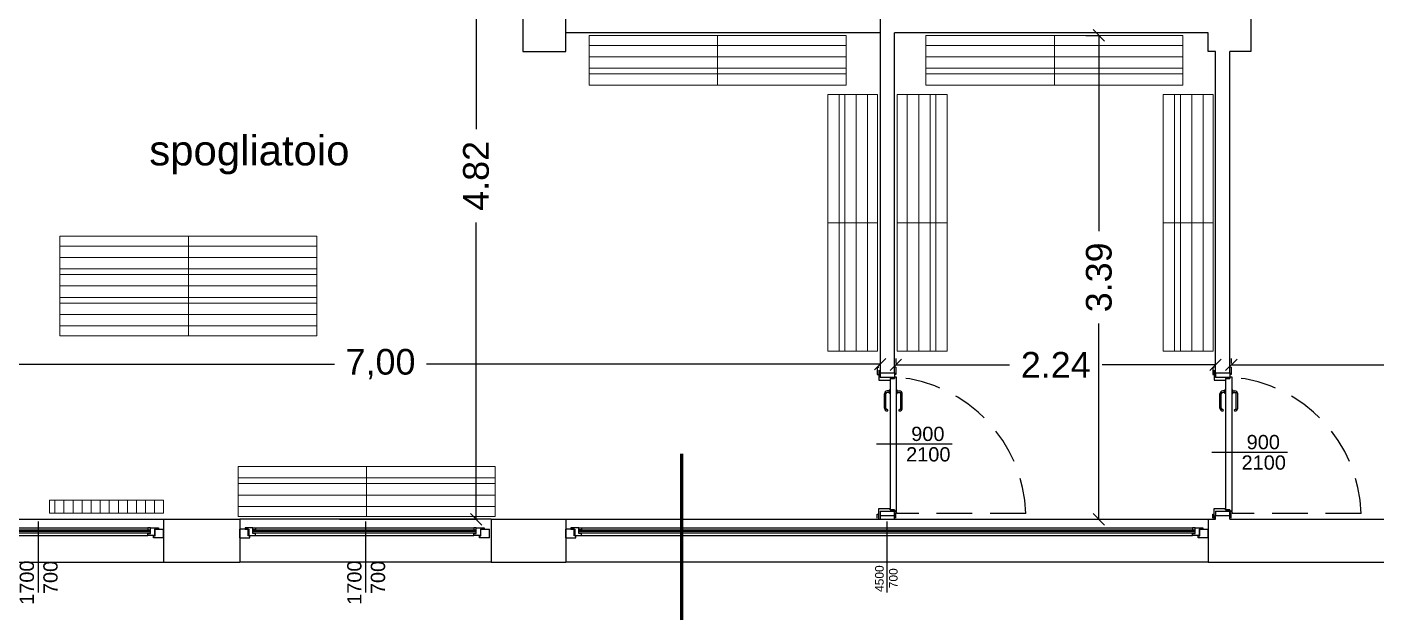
# Model space of a CAD drawing. Header units: millimetres. Extents: x 1769 to 2783, y -1222 to -971.
# Drawn here: x 2652.3 to 2661.76, y -1011.43 to -1007.33 of the extents above; entities that cross this region are included whole.
import ezdxf

# ---------------------------------------------------------------- set-up
doc = ezdxf.new("R2010")
doc.units = ezdxf.units.MM
doc.linetypes.add('CONTINUA', pattern=[0])
doc.linetypes.add('HIDDEN', pattern=[0.375, 0.25, -0.125])
for name, color, linetype in [('ARREDI', 8, 'Continuous'), ('FINESTRE', 1, 'Continuous'), ('muri', 7, 'Continuous'), ('quote', 6, 'Continuous'), ('scritte', 240, 'Continuous')]:
    doc.layers.add(name, color=color, linetype=linetype)
doc.styles.add('ARIAL', font='arial.ttf')
doc.styles.add('ROMANS', font='arial.ttf', dxfattribs={"height": 0.15})
doc.dimstyles.new('1a100', dxfattribs={"dimtxt": 0.18, "dimasz": 0.08, "dimexe": 0.01, "dimexo": 0.0625, "dimgap": 0.09, "dimtad": 0, "dimzin": 0, "dimdsep": 46, "dimtxsty": 'ARIAL', "dimblk": 'OBLIQUE', "dimcen": 0.08, "dimclrd": 1, "dimclre": 1, "dimadec": 0, "dimazin": 0, "dimtfac": 1, "dimtofl": 0, "dimtmove": 0, "dimatfit": 1, "dimfxl": 1, "dimtolj": 1, "dimtzin": 0, "dimarcsym": 0})

# ---------------------------------------------------------------- blocks, each defined once
blk = doc.blocks.new('_Oblique')
at = {"color": 0, "linetype": 'ByBlock', "lineweight": -2}
blk.add_line((-0.5, -0.5), (0.5, 0.5), dxfattribs=at)
blk = doc.blocks.new('*D24')
at = {"layer": 'Defpoints', "color": 0, "lineweight": 60, "ltscale": 0.2, "transparency": 16777216}
for p in [(2651.2814, -1009.6903), (2651.2814, -1009.6903), (2658.2805, -1009.6903)]:
    blk.add_point(p, dxfattribs=at)
at = {"layer": 'quote', "color": 1, "lineweight": -2, "ltscale": 0.2, "transparency": 16777216}
for p, q in [((2651.2814, -1009.6278), (2651.2814, -1009.6803)), ((2658.2805, -1009.6278), (2658.2805, -1009.6803)), ((2651.2814, -1009.6903), (2654.4582, -1009.6903)), ((2658.2805, -1009.6903), (2655.1037, -1009.6903))]:
    blk.add_line(p, q, dxfattribs=at)
at = {"layer": 'quote', "color": 1, "lineweight": -2, "ltscale": 0.2, "transparency": 16777216, "xscale": 0.08, "yscale": 0.08, "zscale": 0.08, "rotation": 180}
blk.add_blockref('_Oblique', (2651.2814, -1009.6903), dxfattribs=at)
at = {"layer": 'quote', "color": 1, "lineweight": -2, "ltscale": 0.2, "transparency": 16777216, "xscale": 0.08, "yscale": 0.08, "zscale": 0.08}
blk.add_blockref('_Oblique', (2658.2805, -1009.6903), dxfattribs=at)
at = {"layer": 'quote', "color": 0, "ltscale": 0.2, "transparency": 16777216, "insert": (2654.781, -1009.6903), "char_height": 0.18, "attachment_point": 5, "style": 'ARIAL'}
blk.add_mtext('\\A1;7,00', dxfattribs=at)
blk = doc.blocks.new('*D36')
at = {"layer": 'Defpoints', "color": 0, "lineweight": 60, "ltscale": 0.2, "transparency": 16777216}
for p in [(2654.431, -1005.962), (2654.431, -1010.7782), (2655.4505, -1010.7782)]:
    blk.add_point(p, dxfattribs=at)
at = {"layer": 'quote', "color": 1, "lineweight": -2, "ltscale": 0.2, "transparency": 16777216}
for p, q in [((2654.4935, -1005.962), (2655.4605, -1005.962)), ((2655.4505, -1005.962), (2655.4505, -1008.0436)), ((2655.4505, -1010.7782), (2655.4505, -1008.6966)), ((2654.4935, -1010.7782), (2655.4605, -1010.7782))]:
    blk.add_line(p, q, dxfattribs=at)
at = {"layer": 'quote', "color": 1, "lineweight": -2, "ltscale": 0.2, "transparency": 16777216, "xscale": 0.08, "yscale": 0.08, "zscale": 0.08}
for p, rotation in [((2655.4505, -1005.962), 90), ((2655.4505, -1010.7782), 270)]:
    blk.add_blockref('_Oblique', p, dxfattribs=dict(at, rotation=rotation))
at = {"layer": 'quote', "color": 0, "ltscale": 0.2, "transparency": 16777216, "insert": (2655.4505, -1008.3701), "char_height": 0.18, "attachment_point": 5, "rotation": 90, "style": 'ARIAL'}
blk.add_mtext('\\A1;4.82', dxfattribs=at)
blk = doc.blocks.new('*D37')
at = {"layer": 'Defpoints', "color": 0, "lineweight": 60, "ltscale": 0.2, "transparency": 16777216}
for p in [(2659.6606, -1007.385), (2659.6606, -1010.7782), (2659.8141, -1010.7782)]:
    blk.add_point(p, dxfattribs=at)
at = {"layer": 'quote', "color": 1, "lineweight": -2, "ltscale": 0.2, "transparency": 16777216}
for p, q in [((2659.7231, -1007.385), (2659.8241, -1007.385)), ((2659.8141, -1007.385), (2659.8141, -1008.7577)), ((2659.8141, -1010.7782), (2659.8141, -1009.4055)), ((2659.7231, -1010.7782), (2659.8241, -1010.7782))]:
    blk.add_line(p, q, dxfattribs=at)
at = {"layer": 'quote', "color": 1, "lineweight": -2, "ltscale": 0.2, "transparency": 16777216, "xscale": 0.08, "yscale": 0.08, "zscale": 0.08}
for p, rotation in [((2659.8141, -1007.385), 90), ((2659.8141, -1010.7782), 270)]:
    blk.add_blockref('_Oblique', p, dxfattribs=dict(at, rotation=rotation))
at = {"layer": 'quote', "color": 0, "ltscale": 0.2, "transparency": 16777216, "insert": (2659.8141, -1009.0816), "char_height": 0.18, "attachment_point": 5, "rotation": 90, "style": 'ARIAL'}
blk.add_mtext('\\A1;3.39', dxfattribs=at)
blk = doc.blocks.new('*D38')
at = {"layer": 'Defpoints', "color": 0, "lineweight": 60, "ltscale": 0.2, "transparency": 16777216}
for p in [(2660.6314, -1009.6507), (2658.3914, -1009.712), (2660.6314, -1009.6948)]:
    blk.add_point(p, dxfattribs=at)
at = {"layer": 'quote', "color": 1, "lineweight": -2, "ltscale": 0.2, "transparency": 16777216}
for p, q in [((2658.3914, -1009.6495), (2658.3914, -1009.6848)), ((2658.3914, -1009.6948), (2659.1865, -1009.6948)), ((2660.6314, -1009.6948), (2659.8364, -1009.6948)), ((2660.6314, -1009.7132), (2660.6314, -1009.7048))]:
    blk.add_line(p, q, dxfattribs=at)
at = {"layer": 'quote', "color": 1, "lineweight": -2, "ltscale": 0.2, "transparency": 16777216, "xscale": 0.08, "yscale": 0.08, "zscale": 0.08, "rotation": 180}
blk.add_blockref('_Oblique', (2658.3914, -1009.6948), dxfattribs=at)
at = {"layer": 'quote', "color": 1, "lineweight": -2, "ltscale": 0.2, "transparency": 16777216, "xscale": 0.08, "yscale": 0.08, "zscale": 0.08}
blk.add_blockref('_Oblique', (2660.6314, -1009.6948), dxfattribs=at)
at = {"layer": 'quote', "color": 0, "ltscale": 0.2, "transparency": 16777216, "insert": (2659.5114, -1009.6948), "char_height": 0.18, "attachment_point": 5, "style": 'ARIAL'}
blk.add_mtext('\\A1;2.24', dxfattribs=at)
blk = doc.blocks.new('*D39')
at = {"layer": 'Defpoints', "color": 0, "lineweight": 60, "ltscale": 0.2, "transparency": 16777216}
for p in [(2660.7414, -1009.712), (2665.5259, -1009.6948), (2665.5259, -1009.712)]:
    blk.add_point(p, dxfattribs=at)
at = {"layer": 'quote', "color": 1, "lineweight": -2, "ltscale": 0.2, "transparency": 16777216}
for p, q in [((2660.7414, -1009.6495), (2660.7414, -1009.6848)), ((2665.5259, -1009.6495), (2665.5259, -1009.6848)), ((2660.7414, -1009.6948), (2662.8061, -1009.6948)), ((2665.5259, -1009.6948), (2663.4612, -1009.6948))]:
    blk.add_line(p, q, dxfattribs=at)
at = {"layer": 'quote', "color": 1, "lineweight": -2, "ltscale": 0.2, "transparency": 16777216, "xscale": 0.08, "yscale": 0.08, "zscale": 0.08, "rotation": 180}
blk.add_blockref('_Oblique', (2660.7414, -1009.6948), dxfattribs=at)
at = {"layer": 'quote', "color": 1, "lineweight": -2, "ltscale": 0.2, "transparency": 16777216, "xscale": 0.08, "yscale": 0.08, "zscale": 0.08}
blk.add_blockref('_Oblique', (2665.5259, -1009.6948), dxfattribs=at)
at = {"layer": 'quote', "color": 0, "ltscale": 0.2, "transparency": 16777216, "insert": (2663.1336, -1009.6948), "char_height": 0.18, "attachment_point": 5, "style": 'ARIAL'}
blk.add_mtext('\\A1;4.78', dxfattribs=at)

msp = doc.modelspace()

# ---------------------------------------------------------------- hatches: boundary and pattern name
at = {"layer": 'ARREDI', "linetype": 'ByBlock', "lineweight": 0, "ltscale": 0.2}
h = msp.add_hatch(dxfattribs=at)
h.set_pattern_fill('LINE', color=256, scale=0.02, angle=450, style=0)
h.set_pattern_definition([(90, (2653.261434, -1010.734285), (0.0635, -1e-17), [])])
h.paths.add_polyline_path([(2652.4614, -1010.6443), (2653.2614, -1010.6443), (2653.2614, -1010.7343), (2652.4614, -1010.7343)])

# ---------------------------------------------------------------- linework, layer by layer
at = {"color": 1, "linetype": 'Continuous'}
for p, q in [((2653.1701, -1010.8546), (2651.5928, -1010.8546)), ((2653.1701, -1010.8646), (2651.5928, -1010.8646)), ((2653.1701, -1010.8746), (2651.5928, -1010.8746)), ((2651.607, -1010.8385), (2653.1518, -1010.8385)), ((2651.6111, -1010.8919), (2653.1518, -1010.8919)), ((2653.166, -1010.8385), (2653.1518, -1010.8385)), ((2653.1518, -1010.8385), (2653.1518, -1010.8512)), ((2653.1518, -1010.8512), (2653.1701, -1010.8512)), ((2653.1518, -1010.8776), (2653.1701, -1010.8776)), ((2653.1518, -1010.8919), (2653.1518, -1010.8776)), ((2653.1985, -1010.8919), (2653.1518, -1010.8919)), ((2653.1548, -1010.8512), (2653.165, -1010.8512)), ((2653.1701, -1010.8385), (2653.166, -1010.8385)), ((2653.1701, -1010.8385), (2653.225, -1010.8385)), ((2653.1701, -1010.8776), (2653.1701, -1010.8385)), ((2653.1701, -1010.8416), (2653.1701, -1010.8385)), ((2653.1701, -1010.8512), (2653.1701, -1010.8416)), ((2653.1914, -1010.8934), (2653.2026, -1010.8934)), ((2653.1914, -1010.9082), (2653.1914, -1010.8934)), ((2653.225, -1010.8466), (2653.1985, -1010.8466)), ((2653.1985, -1010.8466), (2653.1985, -1010.8919)), ((2653.2026, -1010.8482), (2653.2614, -1010.8482)), ((2653.2026, -1010.8934), (2653.2026, -1010.8482)), ((2653.225, -1010.8385), (2653.225, -1010.8466)), ((2653.2534, -1010.8482), (2653.2614, -1010.8482)), ((2653.2614, -1010.9082), (2653.2614, -1010.8482)), ((2653.8039, -1010.8482), (2653.7959, -1010.8482)), ((2653.8547, -1010.8482), (2653.7959, -1010.8482)), ((2653.7959, -1010.9082), (2653.7959, -1010.8482)), ((2653.8872, -1010.8385), (2653.8323, -1010.8385)), ((2653.8323, -1010.8385), (2653.8323, -1010.8466)), ((2653.8323, -1010.8466), (2653.8587, -1010.8466)), ((2653.8547, -1010.8934), (2653.8547, -1010.8482)), ((2653.8659, -1010.8934), (2653.8547, -1010.8934)), ((2653.8587, -1010.8466), (2653.8587, -1010.8919)), ((2653.8587, -1010.8919), (2653.9055, -1010.8919)), ((2653.8659, -1010.9082), (2653.8659, -1010.8934)), ((2653.8872, -1010.8776), (2653.8872, -1010.8385)), ((2653.8872, -1010.8385), (2653.8913, -1010.8385)), ((2653.8872, -1010.8416), (2653.8872, -1010.8385)), ((2653.8872, -1010.8512), (2653.8872, -1010.8416)), ((2653.9055, -1010.8512), (2653.8872, -1010.8512)), ((2655.4519, -1010.8546), (2653.8872, -1010.8546)), ((2655.4519, -1010.8646), (2653.8872, -1010.8646)), ((2655.4519, -1010.8746), (2653.8872, -1010.8746)), ((2653.9055, -1010.8776), (2653.8872, -1010.8776)), ((2653.8913, -1010.8385), (2653.9055, -1010.8385)), ((2653.9025, -1010.8512), (2653.8923, -1010.8512)), ((2653.9014, -1010.8385), (2655.4336, -1010.8385)), ((2653.9055, -1010.8385), (2653.9055, -1010.8512)), ((2653.9055, -1010.8919), (2653.9055, -1010.8776)), ((2653.9055, -1010.8919), (2655.4336, -1010.8919)), ((2655.4478, -1010.8385), (2655.4336, -1010.8385)), ((2655.4336, -1010.8385), (2655.4336, -1010.8512)), ((2655.4336, -1010.8512), (2655.4519, -1010.8512)), ((2655.4336, -1010.8776), (2655.4519, -1010.8776)), ((2655.4336, -1010.8919), (2655.4336, -1010.8776)), ((2655.4803, -1010.8919), (2655.4336, -1010.8919)), ((2655.4366, -1010.8512), (2655.4468, -1010.8512)), ((2655.4519, -1010.8385), (2655.4478, -1010.8385)), ((2655.4519, -1010.8385), (2655.5068, -1010.8385)), ((2655.4519, -1010.8776), (2655.4519, -1010.8385)), ((2655.4519, -1010.8416), (2655.4519, -1010.8385)), ((2655.4519, -1010.8512), (2655.4519, -1010.8416)), ((2655.4732, -1010.8934), (2655.4844, -1010.8934)), ((2655.4732, -1010.9082), (2655.4732, -1010.8934)), ((2655.5068, -1010.8466), (2655.4803, -1010.8466)), ((2655.4803, -1010.8466), (2655.4803, -1010.8919)), ((2655.4844, -1010.8482), (2655.5432, -1010.8482)), ((2655.4844, -1010.8934), (2655.4844, -1010.8482)), ((2655.5068, -1010.8385), (2655.5068, -1010.8466)), ((2655.5352, -1010.8482), (2655.5432, -1010.8482)), ((2655.5432, -1010.9082), (2655.5432, -1010.8482)), ((2656.1375, -1010.8482), (2656.0786, -1010.8482)), ((2656.0786, -1010.9082), (2656.0786, -1010.8482)), ((2656.0867, -1010.8482), (2656.0787, -1010.8482)), ((2656.17, -1010.8385), (2656.1151, -1010.8385)), ((2656.1151, -1010.8385), (2656.1151, -1010.8466)), ((2656.1151, -1010.8466), (2656.1415, -1010.8466)), ((2656.1375, -1010.8934), (2656.1375, -1010.8482)), ((2656.1486, -1010.8934), (2656.1375, -1010.8934)), ((2656.1415, -1010.8466), (2656.1415, -1010.8919)), ((2656.1415, -1010.8919), (2656.1883, -1010.8919)), ((2656.1486, -1010.9082), (2656.1486, -1010.8934)), ((2656.17, -1010.8776), (2656.17, -1010.8385)), ((2656.17, -1010.8385), (2656.1741, -1010.8385)), ((2656.17, -1010.8416), (2656.17, -1010.8385)), ((2656.17, -1010.8512), (2656.17, -1010.8416)), ((2656.1883, -1010.8512), (2656.17, -1010.8512)), ((2660.4873, -1010.8546), (2656.17, -1010.8546)), ((2660.4873, -1010.8646), (2656.17, -1010.8646)), ((2660.4873, -1010.8746), (2656.17, -1010.8746)), ((2656.1883, -1010.8776), (2656.17, -1010.8776)), ((2656.1741, -1010.8385), (2656.1883, -1010.8385)), ((2656.1853, -1010.8512), (2656.1751, -1010.8512)), ((2656.1842, -1010.8385), (2660.469, -1010.8385)), ((2656.1883, -1010.8385), (2656.1883, -1010.8512)), ((2656.1883, -1010.8919), (2656.1883, -1010.8776)), ((2656.1883, -1010.8919), (2660.469, -1010.8919)), ((2660.4832, -1010.8385), (2660.469, -1010.8385)), ((2660.469, -1010.8385), (2660.469, -1010.8512)), ((2660.469, -1010.8512), (2660.4873, -1010.8512)), ((2660.469, -1010.8776), (2660.4873, -1010.8776)), ((2660.469, -1010.8919), (2660.469, -1010.8776)), ((2660.5157, -1010.8919), (2660.469, -1010.8919)), ((2660.472, -1010.8512), (2660.4822, -1010.8512)), ((2660.4873, -1010.8385), (2660.4832, -1010.8385)), ((2660.4873, -1010.8385), (2660.5422, -1010.8385)), ((2660.4873, -1010.8776), (2660.4873, -1010.8385)), ((2660.4873, -1010.8416), (2660.4873, -1010.8385)), ((2660.4873, -1010.8512), (2660.4873, -1010.8416)), ((2660.5086, -1010.8934), (2660.5198, -1010.8934)), ((2660.5086, -1010.9082), (2660.5086, -1010.8934)), ((2660.5422, -1010.8466), (2660.5157, -1010.8466)), ((2660.5157, -1010.8466), (2660.5157, -1010.8919)), ((2660.5198, -1010.8482), (2660.5786, -1010.8482)), ((2660.5198, -1010.8934), (2660.5198, -1010.8482)), ((2660.5422, -1010.8385), (2660.5422, -1010.8466)), ((2660.5706, -1010.8482), (2660.5786, -1010.8482)), ((2660.5786, -1010.9082), (2660.5786, -1010.8482)), ((2653.2614, -1010.9082), (2653.1914, -1010.9082)), ((2653.7959, -1010.9082), (2653.8659, -1010.9082)), ((2655.5432, -1010.9082), (2655.4732, -1010.9082)), ((2656.0786, -1010.9082), (2656.1486, -1010.9082)), ((2660.5786, -1010.9082), (2660.5086, -1010.9082))]:
    msp.add_line(p, q, dxfattribs=at)
at = {"color": 1, "linetype": 'HIDDEN'}
for points in [[(2658.3964, -1009.782, -0.380687), (2659.3018, -1010.7374), (2658.3964, -1010.7374)], [(2660.7464, -1009.782, -0.380687), (2661.6518, -1010.7374), (2660.7464, -1010.7374)]]:
    msp.add_lwpolyline(points, format="xyb", dxfattribs=at)
at = {"lineweight": 60, "ltscale": 0.2}
msp.add_lwpolyline([(2656.1957, -1011.5876), (2656.8908, -1011.5876), (2656.8908, -1010.319)], dxfattribs=at)
at = {"layer": 'ARREDI', "linetype": 'ByBlock', "lineweight": 0, "ltscale": 0.2}
for p, q in [((2657.1428, -1007.735), (2657.1428, -1007.385)), ((2659.5021, -1007.735), (2659.5021, -1007.385)), ((2658.0428, -1007.455), (2656.2428, -1007.455)), ((2658.6021, -1007.455), (2660.4021, -1007.455)), ((2658.0428, -1007.535), (2656.2428, -1007.535)), ((2658.6021, -1007.535), (2660.4021, -1007.535)), ((2658.0428, -1007.615), (2656.2428, -1007.615)), ((2658.0428, -1007.655), (2656.2428, -1007.655)), ((2658.6021, -1007.615), (2660.4021, -1007.615)), ((2658.6021, -1007.655), (2660.4021, -1007.655)), ((2657.9135, -1007.7996), (2657.9135, -1009.5996)), ((2657.9935, -1007.7996), (2657.9935, -1009.5996)), ((2658.0335, -1007.7996), (2658.0335, -1009.5996)), ((2658.1135, -1007.7996), (2658.1135, -1009.5996)), ((2658.1935, -1007.7996), (2658.1935, -1009.5996)), ((2658.4713, -1007.7996), (2658.4713, -1009.5996)), ((2658.5513, -1007.7996), (2658.5513, -1009.5996)), ((2658.6313, -1007.7996), (2658.6313, -1009.5996)), ((2658.6713, -1007.7996), (2658.6713, -1009.5996)), ((2658.7513, -1007.7996), (2658.7513, -1009.5996)), ((2660.2644, -1007.7996), (2660.2644, -1009.5996)), ((2660.3444, -1007.7996), (2660.3444, -1009.5996)), ((2660.3844, -1007.7996), (2660.3844, -1009.5996)), ((2660.4644, -1007.7996), (2660.4644, -1009.5996)), ((2660.5444, -1007.7996), (2660.5444, -1009.5996)), ((2657.9135, -1008.6996), (2658.2635, -1008.6996)), ((2658.7513, -1008.6996), (2658.4013, -1008.6996)), ((2660.2644, -1008.6996), (2660.6144, -1008.6996)), ((2653.4349, -1008.792), (2653.4349, -1009.492)), ((2654.3349, -1008.862), (2652.5349, -1008.862)), ((2654.3349, -1008.942), (2652.5349, -1008.942)), ((2654.3349, -1009.022), (2652.5349, -1009.022)), ((2654.3349, -1009.062), (2652.5349, -1009.062)), ((2654.3349, -1009.142), (2652.5349, -1009.142)), ((2654.3349, -1009.222), (2652.5349, -1009.222)), ((2654.3349, -1009.262), (2652.5349, -1009.262)), ((2654.3349, -1009.342), (2652.5349, -1009.342)), ((2654.3349, -1009.422), (2652.5349, -1009.422)), ((2653.7832, -1010.4082), (2655.5832, -1010.4082)), ((2653.7832, -1010.4082), (2653.7832, -1010.7582)), ((2654.6832, -1010.4082), (2654.6832, -1010.7582)), ((2653.7832, -1010.4882), (2655.5832, -1010.4882)), ((2653.7832, -1010.5282), (2655.5832, -1010.5282)), ((2653.7832, -1010.6082), (2655.5832, -1010.6082)), ((2653.7832, -1010.6882), (2655.5832, -1010.6882))]:
    msp.add_line(p, q, dxfattribs=at)
for points in [[(2658.0428, -1007.735), (2658.0428, -1007.385), (2656.2428, -1007.385), (2656.2428, -1007.735), (2658.0428, -1007.735)], [(2658.6021, -1007.735), (2658.6021, -1007.385), (2660.4021, -1007.385), (2660.4021, -1007.735), (2658.6021, -1007.735)], [(2654.3349, -1009.492), (2654.3349, -1008.792), (2652.5349, -1008.792), (2652.5349, -1009.492)], [(2653.2614, -1010.7343), (2652.4614, -1010.7343), (2652.4614, -1010.6443), (2653.2614, -1010.6443)]]:
    msp.add_lwpolyline(points, close=True, dxfattribs=at)
for points in [[(2657.9135, -1009.5996), (2658.2635, -1009.5996), (2658.2635, -1007.7996), (2657.9135, -1007.7996)], [(2658.7513, -1009.5996), (2658.4013, -1009.5996), (2658.4013, -1007.7996), (2658.7513, -1007.7996)], [(2660.2644, -1009.5996), (2660.6144, -1009.5996), (2660.6144, -1007.7996), (2660.2644, -1007.7996)], [(2655.5832, -1010.4082), (2655.5832, -1010.7582), (2653.7832, -1010.7582)]]:
    msp.add_lwpolyline(points, dxfattribs=at)
at = {"layer": 'FINESTRE', "color": 1}
for p, q in [((2658.2614, -1009.712), (2658.2614, -1009.762)), ((2658.2614, -1009.712), (2658.2714, -1009.712)), ((2658.2614, -1009.762), (2658.2714, -1009.762)), ((2658.2714, -1009.7319), (2658.2714, -1009.802)), ((2658.2814, -1009.7519), (2658.2814, -1009.7828)), ((2658.3914, -1009.712), (2658.3814, -1009.712)), ((2658.3814, -1009.7519), (2658.3814, -1009.792)), ((2658.3914, -1009.762), (2658.3814, -1009.762)), ((2658.3914, -1009.712), (2658.3914, -1009.762)), ((2660.6114, -1009.712), (2660.6114, -1009.762)), ((2660.6114, -1009.712), (2660.6214, -1009.712)), ((2660.6114, -1009.762), (2660.6214, -1009.762)), ((2660.6214, -1009.7319), (2660.6214, -1009.802)), ((2660.6314, -1009.7519), (2660.6314, -1009.7828)), ((2660.7414, -1009.712), (2660.7314, -1009.712)), ((2660.7314, -1009.7519), (2660.7314, -1009.792)), ((2660.7414, -1009.762), (2660.7314, -1009.762)), ((2660.7414, -1009.712), (2660.7414, -1009.762)), ((2658.2714, -1009.802), (2658.3514, -1009.802)), ((2658.3814, -1009.7828), (2658.2814, -1009.7828)), ((2658.3514, -1009.792), (2658.3514, -1010.712)), ((2658.3814, -1009.792), (2658.3514, -1009.792)), ((2658.3514, -1009.792), (2658.3814, -1009.792)), ((2658.3514, -1009.792), (2658.3514, -1009.802)), ((2658.3814, -1009.792), (2658.3814, -1009.782)), ((2658.3964, -1009.782), (2658.3814, -1009.782)), ((2658.3964, -1010.722), (2658.3964, -1009.782)), ((2660.6214, -1009.802), (2660.7014, -1009.802)), ((2660.7314, -1009.7828), (2660.6314, -1009.7828)), ((2660.7014, -1009.792), (2660.7014, -1010.712)), ((2660.7314, -1009.792), (2660.7014, -1009.792)), ((2660.7014, -1009.792), (2660.7314, -1009.792)), ((2660.7014, -1009.792), (2660.7014, -1009.802)), ((2660.7314, -1009.792), (2660.7314, -1009.782)), ((2660.7464, -1009.782), (2660.7314, -1009.782)), ((2660.7464, -1010.722), (2660.7464, -1009.782)), ((2658.3114, -1009.9982), (2658.3114, -1009.8982)), ((2658.3214, -1009.9982), (2658.3214, -1009.8982)), ((2658.3464, -1009.8782), (2658.3314, -1009.8782)), ((2658.3464, -1009.8882), (2658.3314, -1009.8882)), ((2658.3514, -1009.8694), (2658.3464, -1009.8694)), ((2658.3464, -1009.8969), (2658.3464, -1009.8694)), ((2658.3514, -1009.8969), (2658.3464, -1009.8969)), ((2658.3964, -1009.8694), (2658.4014, -1009.8694)), ((2658.3964, -1009.8969), (2658.4014, -1009.8969)), ((2658.4014, -1009.8969), (2658.4014, -1009.8694)), ((2658.4014, -1009.8782), (2658.4164, -1009.8782)), ((2658.4014, -1009.8882), (2658.4164, -1009.8882)), ((2658.4264, -1009.9982), (2658.4264, -1009.8982)), ((2658.4364, -1009.9982), (2658.4364, -1009.8982)), ((2660.6614, -1009.9982), (2660.6614, -1009.8982)), ((2660.6714, -1009.9982), (2660.6714, -1009.8982)), ((2660.6964, -1009.8782), (2660.6814, -1009.8782)), ((2660.6964, -1009.8882), (2660.6814, -1009.8882)), ((2660.7014, -1009.8694), (2660.6964, -1009.8694)), ((2660.6964, -1009.8969), (2660.6964, -1009.8694)), ((2660.7014, -1009.8969), (2660.6964, -1009.8969)), ((2660.7464, -1009.8694), (2660.7514, -1009.8694)), ((2660.7464, -1009.8969), (2660.7514, -1009.8969)), ((2660.7514, -1009.8969), (2660.7514, -1009.8694)), ((2660.7514, -1009.8782), (2660.7664, -1009.8782)), ((2660.7514, -1009.8882), (2660.7664, -1009.8882)), ((2660.7764, -1009.9982), (2660.7764, -1009.8982)), ((2660.7864, -1009.9982), (2660.7864, -1009.8982)), ((2658.7851, -1010.252), (2658.2547, -1010.252)), ((2661.1351, -1010.3096), (2660.6047, -1010.3096)), ((2658.2714, -1010.772), (2658.2714, -1010.702)), ((2658.2714, -1010.702), (2658.3514, -1010.702)), ((2658.3514, -1010.712), (2658.3514, -1010.702)), ((2658.3514, -1010.712), (2658.3814, -1010.712)), ((2658.3814, -1010.712), (2658.3514, -1010.712)), ((2658.3814, -1010.712), (2658.3814, -1010.722)), ((2660.6214, -1010.772), (2660.6214, -1010.702)), ((2660.6214, -1010.702), (2660.7014, -1010.702)), ((2660.7014, -1010.712), (2660.7014, -1010.702)), ((2660.7014, -1010.712), (2660.7314, -1010.712)), ((2660.7314, -1010.712), (2660.7014, -1010.712)), ((2660.7314, -1010.712), (2660.7314, -1010.722)), ((2651.5014, -1010.7782), (2653.2614, -1010.7782)), ((2652.3814, -1010.7946), (2652.3814, -1011.2903)), ((2655.5559, -1010.7782), (2653.7959, -1010.7782)), ((2654.6759, -1010.7946), (2654.6759, -1011.2903)), ((2656.0786, -1010.7782), (2660.5786, -1010.7782)), ((2658.2614, -1010.7712), (2658.2614, -1010.742)), ((2658.2614, -1010.742), (2658.2714, -1010.742)), ((2658.2814, -1010.7212), (2658.3814, -1010.7212)), ((2658.2814, -1010.7212), (2658.2814, -1010.752)), ((2658.2814, -1010.7212), (2658.3814, -1010.7212)), ((2658.3286, -1010.7946), (2658.3286, -1011.2903)), ((2658.3814, -1010.7212), (2658.3814, -1010.752)), ((2658.3814, -1010.752), (2658.3814, -1010.7212)), ((2658.3964, -1010.722), (2658.3814, -1010.722)), ((2658.3914, -1010.742), (2658.3814, -1010.742)), ((2658.3914, -1010.7712), (2658.3914, -1010.742)), ((2660.6114, -1010.7712), (2660.6114, -1010.742)), ((2660.6114, -1010.742), (2660.6214, -1010.742)), ((2660.6314, -1010.7212), (2660.7314, -1010.7212)), ((2660.6314, -1010.7212), (2660.6314, -1010.752)), ((2660.6314, -1010.7212), (2660.7314, -1010.7212)), ((2660.7314, -1010.7212), (2660.7314, -1010.752)), ((2660.7314, -1010.752), (2660.7314, -1010.7212)), ((2660.7464, -1010.722), (2660.7314, -1010.722)), ((2660.7414, -1010.742), (2660.7314, -1010.742)), ((2660.7414, -1010.7712), (2660.7414, -1010.742)), ((2651.5014, -1011.0782), (2653.2614, -1011.0782)), ((2655.5559, -1011.0782), (2653.7959, -1011.0782)), ((2660.5786, -1011.0782), (2656.0786, -1011.0782))]:
    msp.add_line(p, q, dxfattribs=at)
for centre in [(2658.3889, -1010.7305), (2660.7389, -1010.7305)]:
    msp.add_circle(centre, 0.0075, dxfattribs=at)
for centre, radius, start, end in [((2658.3314, -1009.8982), 0.02, 90, 180), ((2658.3314, -1009.8982), 0.01, 90, 180), ((2658.4164, -1009.8982), 0.02, 360, 90), ((2658.4164, -1009.8982), 0.01, 360, 90), ((2660.6814, -1009.8982), 0.02, 90, 180), ((2660.6814, -1009.8982), 0.01, 90, 180), ((2660.7664, -1009.8982), 0.02, 0, 90), ((2660.7664, -1009.8982), 0.01, 0, 90), ((2658.3314, -1009.9982), 0.02, 180, 270), ((2658.3314, -1009.9982), 0.01, 180, 270), ((2658.331, -1010.0132), 0.00502, 274.96768, 85.03232), ((2658.4169, -1010.0132), 0.00502, 94.96768, 265.03232), ((2658.4164, -1009.9982), 0.02, 270, 360), ((2658.4164, -1009.9982), 0.01, 270, 360), ((2660.6814, -1009.9982), 0.02, 180, 270), ((2660.6814, -1009.9982), 0.01, 180, 270), ((2660.681, -1010.0132), 0.00502, 274.96768, 85.03232), ((2660.7669, -1010.0132), 0.00502, 94.96768, 265.03232), ((2660.7664, -1009.9982), 0.02, 270, 0), ((2660.7664, -1009.9982), 0.01, 270, 0)]:
    msp.add_arc(centre, radius, start, end, dxfattribs=at)
at = {"layer": 'muri', "color": 3}
for p, q in [((2658.2805, -1007.267), (2658.2805, -1009.7519)), ((2658.2805, -1007.3679), (2656.0786, -1007.3679)), ((2660.4777, -1007.3679), (2658.3814, -1007.3679)), ((2658.3814, -1009.7519), (2658.3814, -1007.3679)), ((2658.3814, -1009.7519), (2658.3814, -1007.3679)), ((2660.5786, -1007.3679), (2660.4777, -1007.3679)), ((2660.6314, -1009.7519), (2660.6314, -1007.4982)), ((2660.7314, -1009.7519), (2660.7314, -1007.4982)), ((2658.2814, -1009.7519), (2658.3814, -1009.7519)), ((2660.6314, -1009.7519), (2660.7314, -1009.7519)), ((2653.2614, -1010.7782), (2653.2614, -1011.0782)), ((2653.2614, -1010.7782), (2653.7959, -1010.7782)), ((2653.7959, -1010.7782), (2653.7959, -1011.0782)), ((2655.5559, -1010.7782), (2655.5559, -1011.0782)), ((2655.5559, -1010.7782), (2656.0786, -1010.7782)), ((2656.0786, -1010.7782), (2656.0786, -1011.0782)), ((2658.2814, -1010.752), (2658.2814, -1010.7782)), ((2658.2814, -1010.752), (2658.3814, -1010.752)), ((2658.2814, -1010.7782), (2658.2814, -1010.7782)), ((2658.2814, -1010.7782), (2658.2814, -1010.7782)), ((2658.2814, -1010.7782), (2658.2814, -1010.7782)), ((2658.3814, -1010.7782), (2658.3814, -1010.752)), ((2660.6314, -1010.7782), (2660.6314, -1010.752)), ((2660.6314, -1010.752), (2660.7314, -1010.752)), ((2660.7314, -1010.7782), (2660.7314, -1010.752)), ((2660.7314, -1010.7782), (2662.2486, -1010.7782)), ((2653.2614, -1011.0782), (2653.7959, -1011.0782)), ((2655.5559, -1011.0782), (2656.0786, -1011.0782)), ((2660.5786, -1011.0782), (2662.2486, -1011.0782))]:
    msp.add_line(p, q, dxfattribs=at)
at = {"layer": 'muri', "color": 3, "linetype": 'ByBlock', "lineweight": 0, "ltscale": 0.2}
for p, q in [((2658.3824, -1010.7782), (2658.2814, -1010.7782)), ((2660.7842, -1010.7782), (2660.7314, -1010.7782))]:
    msp.add_line(p, q, dxfattribs=at)
at = {"layer": 'muri', "color": 3}
for points in [[(2656.0786, -1007.3679), (2656.0786, -1007.1982), (2655.7786, -1007.1982), (2655.7786, -1007.4982), (2656.0786, -1007.4982), (2656.0786, -1007.3679)], [(2660.5786, -1007.267), (2660.5786, -1007.1982), (2660.8786, -1007.1982), (2660.8786, -1007.4982), (2660.7314, -1007.4982)], [(2660.6314, -1007.4982), (2660.5786, -1007.4982), (2660.5786, -1007.3679)], [(2660.5786, -1010.7782), (2660.5786, -1011.0782)], [(2660.5786, -1010.7782), (2660.6314, -1010.7782)]]:
    msp.add_lwpolyline(points, dxfattribs=at)

# ---------------------------------------------------------------- texts
at = {"layer": 'FINESTRE', "color": 1, "style": 'ROMANS'}
for s, p in [('900', (2658.4988, -1010.229)), ('900', (2660.8488, -1010.2866)), ('2100', (2658.463, -1010.3725)), ('2100', (2660.813, -1010.4301))]:
    msp.add_text(s, height=0.1, dxfattribs=at).set_placement(p)
for s, height, p in [('1700', 0.1, (2652.3528, -1011.3777)), ('700', 0.1, (2652.5184, -1011.3027)), ('1700', 0.1, (2654.6473, -1011.3777)), ('700', 0.1, (2654.8128, -1011.3027)), ('4500', 0.06, (2658.3057, -1011.2873)), ('700', 0.06, (2658.4034, -1011.2613))]:
    msp.add_text(s, height=height, rotation=90, dxfattribs=at).set_placement(p)
at = {"layer": 'scritte', "color": 6, "linetype": 'CONTINUA', "insert": (2653.1608, -1008.0866), "char_height": 0.21, "width": 1.32195, "attachment_point": 1, "style": 'ARIAL'}
msp.add_mtext('{\\fArial|b0|i0|c238|p34;spogliatoio}', dxfattribs=at)

# ---------------------------------------------------------------- dimensions: what is measured, and where the dimension line sits
at = {"layer": 'quote', "ltscale": 0.2}
for base, p1, p2, picture, middle in [((2655.4505, -1010.7782), (2654.431, -1005.962), (2654.431, -1010.7782), '*D36', (2655.4505, -1008.3701)), ((2659.8141, -1010.7782), (2659.6606, -1007.385), (2659.6606, -1010.7782), '*D37', (2659.8141, -1009.0816))]:
    dim = msp.add_linear_dim(base=base, p1=p1, p2=p2, angle=90, dimstyle='1a100', dxfattribs=at)
    dim.commit()
    dim.dimension.update_dxf_attribs({"geometry": picture, "text_midpoint": middle})
dim = msp.add_aligned_dim(p1=(2658.2805, -1009.6903), p2=(2651.2814, -1009.6903), distance=0, text='7,00', dimstyle='1a100', dxfattribs=at)
dim.commit()
dim.dimension.update_dxf_attribs({"geometry": '*D24', "text_midpoint": (2654.781, -1009.6903)})
for base, p1, p2, picture, middle in [((2660.6314, -1009.6948), (2658.3914, -1009.712), (2660.6314, -1009.6507), '*D38', (2659.5114, -1009.6948)), ((2665.5259, -1009.6948), (2660.7414, -1009.712), (2665.5259, -1009.712), '*D39', (2663.1336, -1009.6948))]:
    dim = msp.add_linear_dim(base=base, p1=p1, p2=p2, dimstyle='1a100', dxfattribs=at)
    dim.commit()
    dim.dimension.update_dxf_attribs({"geometry": picture, "text_midpoint": middle})

doc.saveas('drawing.dxf')
